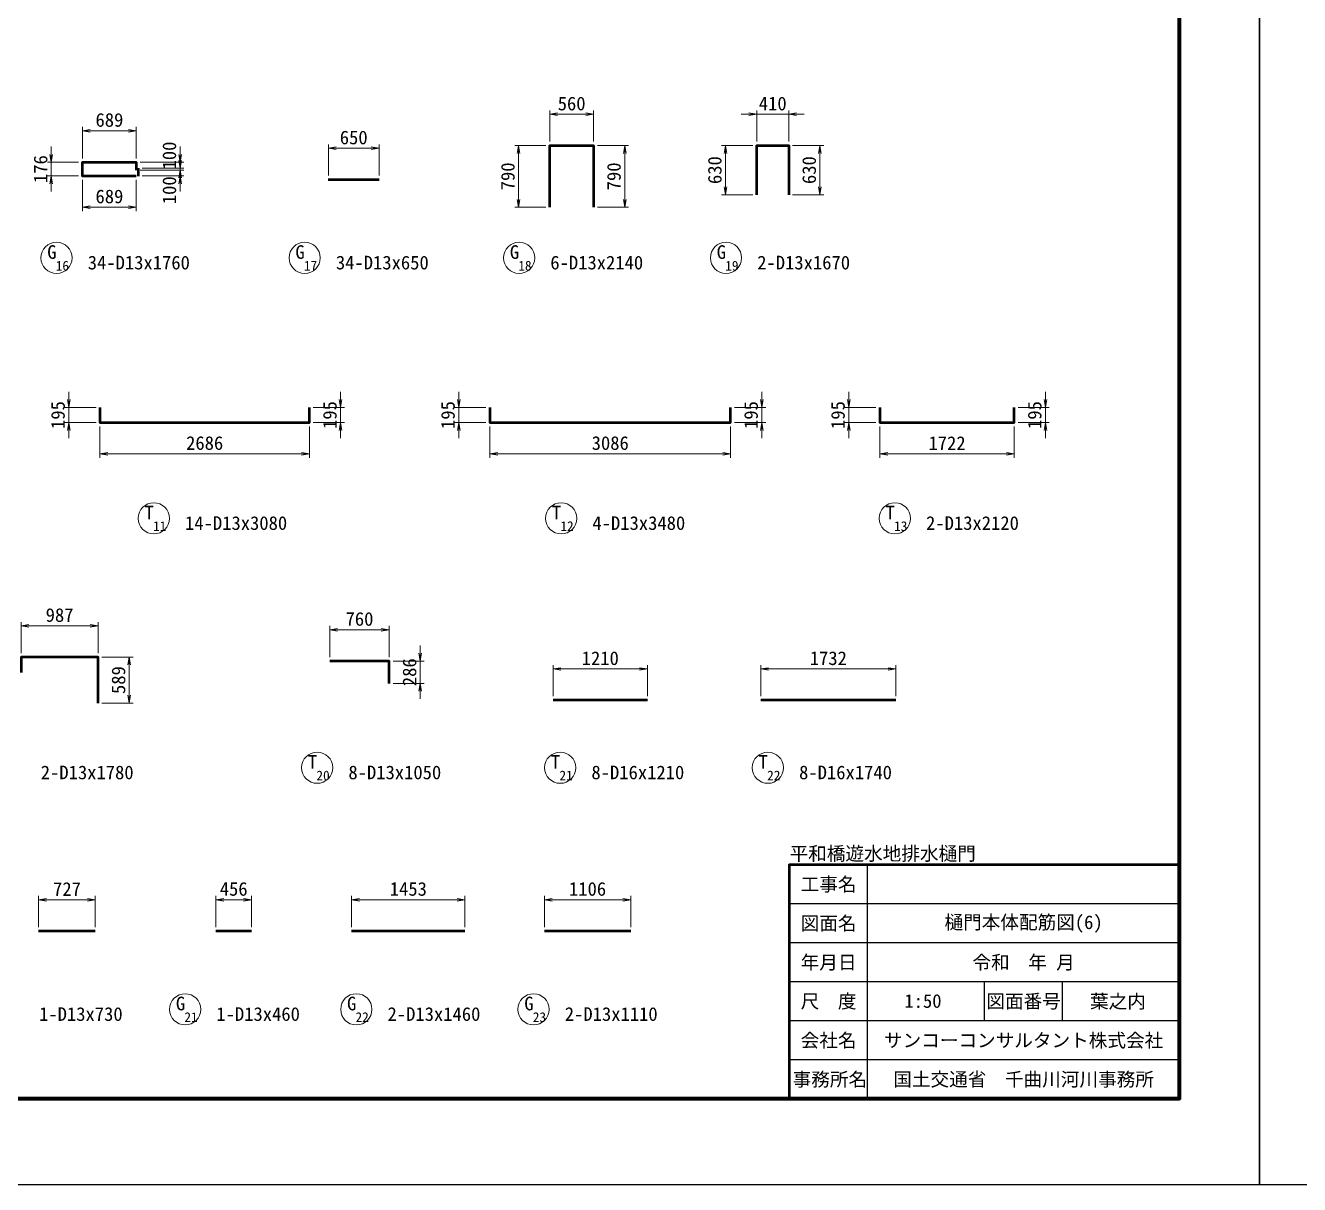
# Model space of a CAD drawing. Header units: millimetres. Extents: x 169470 to 758170, y -17820 to 11880.
# Drawn here: x 405948 to 422282, y -17820 to -2970 of the extents above; entities that cross this region are included whole.
import ezdxf
from ezdxf.enums import TextEntityAlignment as Align

# ---------------------------------------------------------------- set-up
doc = ezdxf.new("R2010")
doc.units = ezdxf.units.MM
doc.header["$LTSCALE"] = 50
doc.header["$PDSIZE"] = 300
doc.layers.get('Defpoints').update_dxf_attribs({"color": 151})
for name, color, linetype, lineweight in [('D-STR-DIM', 7, 'Continuous', 13), ('D-STR-HTXT', 7, 'Continuous', 13), ('D-STR-STR1', 2, 'Continuous', 50), ('D-STR-TXT', 7, 'Continuous', 13), ('D-TTL', 2, 'Continuous', 140), ('D-TTL-FRAM', 2, 'Continuous', 50), ('D-TTL-LINE', 7, 'Continuous', 25), ('D-TTL-TXT', 7, 'Continuous', 25)]:
    doc.layers.add(name, color=color, linetype=linetype, lineweight=lineweight)
doc.styles.add('MS ゴシック', font='MS Gothic.ttf')
doc.styles.add('YOKO_GOTHIC', font='MS Gothic.ttf')
doc.dimstyles.new('S50', dxfattribs={"dimscale": 50, "dimtxt": 3.5, "dimasz": 2, "dimexe": 1, "dimexo": 1, "dimgap": 1, "dimtad": 1, "dimdec": 0, "dimzin": 1, "dimdsep": 46, "dimtxsty": 'YOKO_GOTHIC', "dimblk": 'OPEN', "dimcen": 0, "dimclrd": 256, "dimclre": 256, "dimclrt": 256, "dimaunit": 1, "dimadec": 3, "dimazin": 0, "dimtfac": 1, "dimtdec": 0, "dimtix": 1, "dimtmove": 2, "dimatfit": 3, "dimldrblk": 'OPEN', "dimfxl": 1, "dimlwd": -1, "dimlwe": -1, "dimarcsym": 2})

# ---------------------------------------------------------------- blocks, each defined once
blk = doc.blocks.new('_Open')
at = {"color": 0, "linetype": 'ByBlock', "lineweight": -2}
for p, q in [((-1, 0.17), (0, 0)), ((-1, -0.17), (0, 0)), ((0, 0), (-1, 0))]:
    blk.add_line(p, q, dxfattribs=at)
blk = doc.blocks.new('*D3681')
at = {"layer": 'D-STR-DIM', "transparency": 16777216}
for p, q in [((409831, -4893), (409831, -4493)), ((409931, -4543), (410381, -4543)), ((410481, -4893), (410481, -4493))]:
    blk.add_line(p, q, dxfattribs=at)
at = {"layer": 'Defpoints', "color": 0, "transparency": 16777216}
for p in [(410481, -4543), (409831, -4943), (410481, -4943)]:
    blk.add_point(p, dxfattribs=at)
at = {"layer": 'D-STR-DIM', "transparency": 16777216, "xscale": 100, "yscale": 100, "zscale": 100, "rotation": 180}
blk.add_blockref('_Open', (409831, -4543), dxfattribs=at)
at = {"layer": 'D-STR-DIM', "transparency": 16777216, "xscale": 100, "yscale": 100, "zscale": 100}
blk.add_blockref('_Open', (410481, -4543), dxfattribs=at)
at = {"layer": 'D-STR-DIM', "transparency": 16777216, "insert": (410156, -4406), "char_height": 175, "attachment_point": 5, "style": 'YOKO_GOTHIC'}
blk.add_mtext('650', dxfattribs=at)
blk = doc.blocks.new('*D3686')
at = {"layer": 'D-STR-DIM', "transparency": 16777216}
for p, q in [((409850, -11063), (409850, -10663)), ((409950, -10713), (410510, -10713)), ((410610, -11063), (410610, -10663))]:
    blk.add_line(p, q, dxfattribs=at)
at = {"layer": 'Defpoints', "color": 0, "transparency": 16777216}
for p in [(410610, -10713), (409850, -11113), (410610, -11113)]:
    blk.add_point(p, dxfattribs=at)
at = {"layer": 'D-STR-DIM', "transparency": 16777216, "xscale": 100, "yscale": 100, "zscale": 100, "rotation": 180}
blk.add_blockref('_Open', (409850, -10713), dxfattribs=at)
at = {"layer": 'D-STR-DIM', "transparency": 16777216, "xscale": 100, "yscale": 100, "zscale": 100}
blk.add_blockref('_Open', (410610, -10713), dxfattribs=at)
at = {"layer": 'D-STR-DIM', "transparency": 16777216, "insert": (410230, -10575), "char_height": 175, "attachment_point": 5, "style": 'YOKO_GOTHIC'}
blk.add_mtext('760', dxfattribs=at)
blk = doc.blocks.new('*D3694')
at = {"layer": 'D-STR-DIM', "transparency": 16777216}
for p, q in [((406902, -8108), (406902, -8508)), ((409588, -8108), (409588, -8508)), ((407002, -8458), (409488, -8458))]:
    blk.add_line(p, q, dxfattribs=at)
at = {"layer": 'Defpoints', "color": 0, "transparency": 16777216}
for p in [(406902, -8058), (409588, -8058), (409588, -8458)]:
    blk.add_point(p, dxfattribs=at)
at = {"layer": 'D-STR-DIM', "transparency": 16777216, "xscale": 100, "yscale": 100, "zscale": 100, "rotation": 180}
blk.add_blockref('_Open', (406902, -8458), dxfattribs=at)
at = {"layer": 'D-STR-DIM', "transparency": 16777216, "xscale": 100, "yscale": 100, "zscale": 100}
blk.add_blockref('_Open', (409588, -8458), dxfattribs=at)
at = {"layer": 'D-STR-DIM', "transparency": 16777216, "insert": (408245, -8321), "char_height": 175, "attachment_point": 5, "style": 'YOKO_GOTHIC'}
blk.add_mtext('2686', dxfattribs=at)
blk = doc.blocks.new('*D3695')
at = {"layer": 'D-STR-DIM', "transparency": 16777216}
for p, q in [((411902, -8108), (411902, -8508)), ((414988, -8108), (414988, -8508)), ((412002, -8458), (414888, -8458))]:
    blk.add_line(p, q, dxfattribs=at)
at = {"layer": 'Defpoints', "color": 0, "transparency": 16777216}
for p in [(411902, -8058), (414988, -8058), (414988, -8458)]:
    blk.add_point(p, dxfattribs=at)
at = {"layer": 'D-STR-DIM', "transparency": 16777216, "xscale": 100, "yscale": 100, "zscale": 100, "rotation": 180}
blk.add_blockref('_Open', (411902, -8458), dxfattribs=at)
at = {"layer": 'D-STR-DIM', "transparency": 16777216, "xscale": 100, "yscale": 100, "zscale": 100}
blk.add_blockref('_Open', (414988, -8458), dxfattribs=at)
at = {"layer": 'D-STR-DIM', "transparency": 16777216, "insert": (413445, -8321), "char_height": 175, "attachment_point": 5, "style": 'YOKO_GOTHIC'}
blk.add_mtext('3086', dxfattribs=at)
blk = doc.blocks.new('*D3696')
at = {"layer": 'D-STR-DIM', "transparency": 16777216}
for p, q in [((416902, -8108), (416902, -8508)), ((418624, -8108), (418624, -8508)), ((417002, -8458), (418524, -8458))]:
    blk.add_line(p, q, dxfattribs=at)
at = {"layer": 'Defpoints', "color": 0, "transparency": 16777216}
for p in [(416902, -8058), (418624, -8058), (418624, -8458)]:
    blk.add_point(p, dxfattribs=at)
at = {"layer": 'D-STR-DIM', "transparency": 16777216, "xscale": 100, "yscale": 100, "zscale": 100, "rotation": 180}
blk.add_blockref('_Open', (416902, -8458), dxfattribs=at)
at = {"layer": 'D-STR-DIM', "transparency": 16777216, "xscale": 100, "yscale": 100, "zscale": 100}
blk.add_blockref('_Open', (418624, -8458), dxfattribs=at)
at = {"layer": 'D-STR-DIM', "transparency": 16777216, "insert": (417763, -8321), "char_height": 175, "attachment_point": 5, "style": 'YOKO_GOTHIC'}
blk.add_mtext('1722', dxfattribs=at)
blk = doc.blocks.new('*D3446')
at = {"layer": 'D-STR-DIM', "transparency": 16777216}
for p, q in [((405891, -11013), (405891, -10613)), ((406878, -11013), (406878, -10613)), ((406778, -10663), (405991, -10663))]:
    blk.add_line(p, q, dxfattribs=at)
at = {"layer": 'Defpoints', "color": 0, "transparency": 16777216}
for p in [(405891, -10663), (405891, -11063), (406878, -11063)]:
    blk.add_point(p, dxfattribs=at)
at = {"layer": 'D-STR-DIM', "transparency": 16777216, "xscale": 100, "yscale": 100, "zscale": 100, "rotation": 180}
blk.add_blockref('_Open', (405891, -10663), dxfattribs=at)
at = {"layer": 'D-STR-DIM', "transparency": 16777216, "xscale": 100, "yscale": 100, "zscale": 100}
blk.add_blockref('_Open', (406878, -10663), dxfattribs=at)
at = {"layer": 'D-STR-DIM', "transparency": 16777216, "insert": (406385, -10525), "char_height": 175, "attachment_point": 5, "style": 'YOKO_GOTHIC'}
blk.add_mtext('987', dxfattribs=at)
blk = doc.blocks.new('*D3457')
at = {"layer": 'D-STR-DIM', "transparency": 16777216}
for p, q in [((406502, -7763), (406502, -7663)), ((406852, -7863), (406452, -7863)), ((406502, -8058), (406502, -7863)), ((406852, -8058), (406452, -8058)), ((406502, -8158), (406502, -8258))]:
    blk.add_line(p, q, dxfattribs=at)
at = {"layer": 'Defpoints', "color": 0, "transparency": 16777216}
for p in [(406502, -7863), (406902, -7863), (406902, -8058)]:
    blk.add_point(p, dxfattribs=at)
at = {"layer": 'D-STR-DIM', "transparency": 16777216, "xscale": 100, "yscale": 100, "zscale": 100}
for p, rotation in [((406502, -7863), 270), ((406502, -8058), 90)]:
    blk.add_blockref('_Open', p, dxfattribs=dict(at, rotation=rotation))
at = {"layer": 'D-STR-DIM', "transparency": 16777216, "insert": (406365, -7961), "char_height": 175, "attachment_point": 5, "rotation": 90, "style": 'YOKO_GOTHIC'}
blk.add_mtext('195', dxfattribs=at)
blk = doc.blocks.new('*D3458')
at = {"layer": 'D-STR-DIM', "transparency": 16777216}
for p, q in [((411502, -7763), (411502, -7663)), ((411852, -7863), (411452, -7863)), ((411502, -8058), (411502, -7863)), ((411852, -8058), (411452, -8058)), ((411502, -8158), (411502, -8258))]:
    blk.add_line(p, q, dxfattribs=at)
at = {"layer": 'Defpoints', "color": 0, "transparency": 16777216}
for p in [(411502, -7863), (411902, -7863), (411902, -8058)]:
    blk.add_point(p, dxfattribs=at)
at = {"layer": 'D-STR-DIM', "transparency": 16777216, "xscale": 100, "yscale": 100, "zscale": 100}
for p, rotation in [((411502, -7863), 270), ((411502, -8058), 90)]:
    blk.add_blockref('_Open', p, dxfattribs=dict(at, rotation=rotation))
at = {"layer": 'D-STR-DIM', "transparency": 16777216, "insert": (411365, -7961), "char_height": 175, "attachment_point": 5, "rotation": 90, "style": 'YOKO_GOTHIC'}
blk.add_mtext('195', dxfattribs=at)
blk = doc.blocks.new('*D3459')
at = {"layer": 'D-STR-DIM', "transparency": 16777216}
for p, q in [((416502, -7763), (416502, -7663)), ((416852, -7863), (416452, -7863)), ((416502, -8058), (416502, -7863)), ((416852, -8058), (416452, -8058)), ((416502, -8158), (416502, -8258))]:
    blk.add_line(p, q, dxfattribs=at)
at = {"layer": 'Defpoints', "color": 0, "transparency": 16777216}
for p in [(416502, -7863), (416902, -7863), (416902, -8058)]:
    blk.add_point(p, dxfattribs=at)
at = {"layer": 'D-STR-DIM', "transparency": 16777216, "xscale": 100, "yscale": 100, "zscale": 100}
for p, rotation in [((416502, -7863), 270), ((416502, -8058), 90)]:
    blk.add_blockref('_Open', p, dxfattribs=dict(at, rotation=rotation))
at = {"layer": 'D-STR-DIM', "transparency": 16777216, "insert": (416365, -7961), "char_height": 175, "attachment_point": 5, "rotation": 90, "style": 'YOKO_GOTHIC'}
blk.add_mtext('195', dxfattribs=at)
blk = doc.blocks.new('*D3465')
at = {"layer": 'D-STR-DIM', "transparency": 16777216}
for p, q in [((406928, -11063), (407328, -11063)), ((407278, -11552), (407278, -11163)), ((406928, -11652), (407328, -11652))]:
    blk.add_line(p, q, dxfattribs=at)
at = {"layer": 'Defpoints', "color": 0, "transparency": 16777216}
for p in [(406878, -11063), (407278, -11063), (406878, -11652)]:
    blk.add_point(p, dxfattribs=at)
at = {"layer": 'D-STR-DIM', "transparency": 16777216, "xscale": 100, "yscale": 100, "zscale": 100}
for p, rotation in [((407278, -11063), 90), ((407278, -11652), 270)]:
    blk.add_blockref('_Open', p, dxfattribs=dict(at, rotation=rotation))
at = {"layer": 'D-STR-DIM', "transparency": 16777216, "insert": (407141, -11357), "char_height": 175, "attachment_point": 5, "rotation": 90, "style": 'YOKO_GOTHIC'}
blk.add_mtext('589', dxfattribs=at)
blk = doc.blocks.new('*D3466')
at = {"layer": 'D-STR-DIM', "transparency": 16777216}
for p, q in [((411010, -11013), (411010, -10913)), ((410660, -11113), (411060, -11113)), ((411010, -11399), (411010, -11113)), ((410660, -11399), (411060, -11399)), ((411010, -11499), (411010, -11599))]:
    blk.add_line(p, q, dxfattribs=at)
at = {"layer": 'Defpoints', "color": 0, "transparency": 16777216}
for p in [(410610, -11113), (411010, -11113), (410610, -11399)]:
    blk.add_point(p, dxfattribs=at)
at = {"layer": 'D-STR-DIM', "transparency": 16777216, "xscale": 100, "yscale": 100, "zscale": 100}
for p, rotation in [((411010, -11113), 270), ((411010, -11399), 90)]:
    blk.add_blockref('_Open', p, dxfattribs=dict(at, rotation=rotation))
at = {"layer": 'D-STR-DIM', "transparency": 16777216, "insert": (410872, -11256), "char_height": 175, "attachment_point": 5, "rotation": 90, "style": 'YOKO_GOTHIC'}
blk.add_mtext('286', dxfattribs=at)
blk = doc.blocks.new('*D3472')
at = {"layer": 'D-STR-DIM', "transparency": 16777216}
for p, q in [((409988, -7763), (409988, -7663)), ((409638, -7863), (410038, -7863)), ((409988, -8058), (409988, -7863)), ((409638, -8058), (410038, -8058)), ((409988, -8158), (409988, -8258))]:
    blk.add_line(p, q, dxfattribs=at)
at = {"layer": 'Defpoints', "color": 0, "transparency": 16777216}
for p in [(409588, -7863), (409988, -7863), (409588, -8058)]:
    blk.add_point(p, dxfattribs=at)
at = {"layer": 'D-STR-DIM', "transparency": 16777216, "xscale": 100, "yscale": 100, "zscale": 100}
for p, rotation in [((409988, -7863), 270), ((409988, -8058), 90)]:
    blk.add_blockref('_Open', p, dxfattribs=dict(at, rotation=rotation))
at = {"layer": 'D-STR-DIM', "transparency": 16777216, "insert": (409851, -7961), "char_height": 175, "attachment_point": 5, "rotation": 90, "style": 'YOKO_GOTHIC'}
blk.add_mtext('195', dxfattribs=at)
blk = doc.blocks.new('*D3473')
at = {"layer": 'D-STR-DIM', "transparency": 16777216}
for p, q in [((415388, -7763), (415388, -7663)), ((415038, -7863), (415438, -7863)), ((415388, -8058), (415388, -7863)), ((415038, -8058), (415438, -8058)), ((415388, -8158), (415388, -8258))]:
    blk.add_line(p, q, dxfattribs=at)
at = {"layer": 'Defpoints', "color": 0, "transparency": 16777216}
for p in [(414988, -7863), (415388, -7863), (414988, -8058)]:
    blk.add_point(p, dxfattribs=at)
at = {"layer": 'D-STR-DIM', "transparency": 16777216, "xscale": 100, "yscale": 100, "zscale": 100}
for p, rotation in [((415388, -7863), 270), ((415388, -8058), 90)]:
    blk.add_blockref('_Open', p, dxfattribs=dict(at, rotation=rotation))
at = {"layer": 'D-STR-DIM', "transparency": 16777216, "insert": (415251, -7961), "char_height": 175, "attachment_point": 5, "rotation": 90, "style": 'YOKO_GOTHIC'}
blk.add_mtext('195', dxfattribs=at)
blk = doc.blocks.new('*D3474')
at = {"layer": 'D-STR-DIM', "transparency": 16777216}
for p, q in [((419024, -7763), (419024, -7663)), ((418674, -7863), (419074, -7863)), ((419024, -8058), (419024, -7863)), ((418674, -8058), (419074, -8058)), ((419024, -8158), (419024, -8258))]:
    blk.add_line(p, q, dxfattribs=at)
at = {"layer": 'Defpoints', "color": 0, "transparency": 16777216}
for p in [(418624, -7863), (419024, -7863), (418624, -8058)]:
    blk.add_point(p, dxfattribs=at)
at = {"layer": 'D-STR-DIM', "transparency": 16777216, "xscale": 100, "yscale": 100, "zscale": 100}
for p, rotation in [((419024, -7863), 270), ((419024, -8058), 90)]:
    blk.add_blockref('_Open', p, dxfattribs=dict(at, rotation=rotation))
at = {"layer": 'D-STR-DIM', "transparency": 16777216, "insert": (418887, -7961), "char_height": 175, "attachment_point": 5, "rotation": 90, "style": 'YOKO_GOTHIC'}
blk.add_mtext('195', dxfattribs=at)
blk = doc.blocks.new('*D3500')
at = {"layer": 'D-STR-DIM', "transparency": 16777216}
for p, q in [((406279, -4622), (406279, -4522)), ((406629, -4722), (406229, -4722)), ((406279, -4898), (406279, -4722)), ((406629, -4898), (406229, -4898)), ((406279, -4998), (406279, -5098))]:
    blk.add_line(p, q, dxfattribs=at)
at = {"layer": 'Defpoints', "color": 0, "transparency": 16777216}
for p in [(406279, -4722), (406679, -4722), (406679, -4898)]:
    blk.add_point(p, dxfattribs=at)
at = {"layer": 'D-STR-DIM', "transparency": 16777216, "xscale": 100, "yscale": 100, "zscale": 100}
for p, rotation in [((406279, -4722), 270), ((406279, -4898), 90)]:
    blk.add_blockref('_Open', p, dxfattribs=dict(at, rotation=rotation))
at = {"layer": 'D-STR-DIM', "transparency": 16777216, "insert": (406142, -4810), "char_height": 175, "attachment_point": 5, "rotation": 90, "style": 'YOKO_GOTHIC'}
blk.add_mtext('176', dxfattribs=at)
blk = doc.blocks.new('*D3501')
at = {"layer": 'D-STR-DIM', "transparency": 16777216}
for p, q in [((406679, -4948), (406679, -5348)), ((407368, -4948), (407368, -5348)), ((407268, -5298), (406779, -5298))]:
    blk.add_line(p, q, dxfattribs=at)
at = {"layer": 'Defpoints', "color": 0, "transparency": 16777216}
for p in [(406679, -4898), (407368, -4898), (406679, -5298)]:
    blk.add_point(p, dxfattribs=at)
at = {"layer": 'D-STR-DIM', "transparency": 16777216, "xscale": 100, "yscale": 100, "zscale": 100, "rotation": 180}
blk.add_blockref('_Open', (406679, -5298), dxfattribs=at)
at = {"layer": 'D-STR-DIM', "transparency": 16777216, "xscale": 100, "yscale": 100, "zscale": 100}
blk.add_blockref('_Open', (407368, -5298), dxfattribs=at)
at = {"layer": 'D-STR-DIM', "transparency": 16777216, "insert": (407024, -5161), "char_height": 175, "attachment_point": 5, "style": 'YOKO_GOTHIC'}
blk.add_mtext('689', dxfattribs=at)
blk = doc.blocks.new('*D3502')
at = {"layer": 'D-STR-DIM', "transparency": 16777216}
for p, q in [((406679, -4672), (406679, -4269)), ((407268, -4319), (406779, -4319)), ((407368, -4672), (407368, -4269))]:
    blk.add_line(p, q, dxfattribs=at)
at = {"layer": 'Defpoints', "color": 0, "transparency": 16777216}
for p in [(406679, -4319), (406679, -4722), (407368, -4722)]:
    blk.add_point(p, dxfattribs=at)
at = {"layer": 'D-STR-DIM', "transparency": 16777216, "xscale": 100, "yscale": 100, "zscale": 100, "rotation": 180}
blk.add_blockref('_Open', (406679, -4319), dxfattribs=at)
at = {"layer": 'D-STR-DIM', "transparency": 16777216, "xscale": 100, "yscale": 100, "zscale": 100}
blk.add_blockref('_Open', (407368, -4319), dxfattribs=at)
at = {"layer": 'D-STR-DIM', "transparency": 16777216, "insert": (407024, -4181), "char_height": 175, "attachment_point": 5, "style": 'YOKO_GOTHIC'}
blk.add_mtext('689', dxfattribs=at)
blk = doc.blocks.new('*D3503')
at = {"layer": 'D-STR-DIM', "transparency": 16777216}
for p, q in [((407930, -4698), (407930, -4598)), ((407443, -4798), (407980, -4798)), ((407443, -4898), (407980, -4898)), ((407930, -4798), (407930, -4898)), ((407930, -4998), (407930, -5098))]:
    blk.add_line(p, q, dxfattribs=at)
at = {"layer": 'Defpoints', "color": 0, "transparency": 16777216}
for p in [(407393, -4798), (407393, -4898), (407930, -4898)]:
    blk.add_point(p, dxfattribs=at)
at = {"layer": 'D-STR-DIM', "transparency": 16777216, "xscale": 100, "yscale": 100, "zscale": 100}
for p, rotation in [((407930, -4798), 270), ((407930, -4898), 90)]:
    blk.add_blockref('_Open', p, dxfattribs=dict(at, rotation=rotation))
at = {"layer": 'D-STR-DIM', "transparency": 16777216, "insert": (407793, -5081), "char_height": 175, "attachment_point": 5, "rotation": 90, "style": 'YOKO_GOTHIC'}
blk.add_mtext('100', dxfattribs=at)
blk = doc.blocks.new('*D3504')
at = {"layer": 'D-STR-DIM', "transparency": 16777216}
for p, q in [((407930, -4622), (407930, -4522)), ((407418, -4722), (407980, -4722)), ((407930, -4722), (407930, -4822)), ((407418, -4822), (407980, -4822)), ((407930, -4922), (407930, -5022))]:
    blk.add_line(p, q, dxfattribs=at)
at = {"layer": 'Defpoints', "color": 0, "transparency": 16777216}
for p in [(407368, -4722), (407368, -4822), (407930, -4822)]:
    blk.add_point(p, dxfattribs=at)
at = {"layer": 'D-STR-DIM', "transparency": 16777216, "xscale": 100, "yscale": 100, "zscale": 100}
for p, rotation in [((407930, -4722), 270), ((407930, -4822), 90)]:
    blk.add_blockref('_Open', p, dxfattribs=dict(at, rotation=rotation))
at = {"layer": 'D-STR-DIM', "transparency": 16777216, "insert": (407793, -4636), "char_height": 175, "attachment_point": 5, "rotation": 90, "style": 'YOKO_GOTHIC'}
blk.add_mtext('100', dxfattribs=at)
blk = doc.blocks.new('*D3872')
at = {"layer": 'D-STR-DIM', "transparency": 16777216}
for p, q in [((406116, -14522), (406116, -14122)), ((406216, -14172), (406743, -14172)), ((406843, -14522), (406843, -14122))]:
    blk.add_line(p, q, dxfattribs=at)
at = {"layer": 'Defpoints', "color": 0, "transparency": 16777216}
for p in [(406843, -14172), (406116, -14572), (406843, -14572)]:
    blk.add_point(p, dxfattribs=at)
at = {"layer": 'D-STR-DIM', "transparency": 16777216, "xscale": 100, "yscale": 100, "zscale": 100, "rotation": 180}
blk.add_blockref('_Open', (406116, -14172), dxfattribs=at)
at = {"layer": 'D-STR-DIM', "transparency": 16777216, "xscale": 100, "yscale": 100, "zscale": 100}
blk.add_blockref('_Open', (406843, -14172), dxfattribs=at)
at = {"layer": 'D-STR-DIM', "transparency": 16777216, "insert": (406480, -14034), "char_height": 175, "attachment_point": 5, "style": 'YOKO_GOTHIC'}
blk.add_mtext('727', dxfattribs=at)
blk = doc.blocks.new('*D3886')
at = {"layer": 'D-STR-DIM', "transparency": 16777216}
for p, q in [((412670, -4458), (412670, -4058)), ((413230, -4458), (413230, -4058)), ((412770, -4108), (413130, -4108))]:
    blk.add_line(p, q, dxfattribs=at)
at = {"layer": 'Defpoints', "color": 0, "transparency": 16777216}
for p in [(413230, -4108), (412670, -4508), (413230, -4508)]:
    blk.add_point(p, dxfattribs=at)
at = {"layer": 'D-STR-DIM', "transparency": 16777216, "xscale": 100, "yscale": 100, "zscale": 100, "rotation": 180}
blk.add_blockref('_Open', (412670, -4108), dxfattribs=at)
at = {"layer": 'D-STR-DIM', "transparency": 16777216, "xscale": 100, "yscale": 100, "zscale": 100}
blk.add_blockref('_Open', (413230, -4108), dxfattribs=at)
at = {"layer": 'D-STR-DIM', "transparency": 16777216, "insert": (412950, -3971), "char_height": 175, "attachment_point": 5, "style": 'YOKO_GOTHIC'}
blk.add_mtext('560', dxfattribs=at)
blk = doc.blocks.new('*D4579')
at = {"layer": 'D-STR-DIM', "transparency": 16777216}
for p, q in [((413280, -4508), (413680, -4508)), ((413630, -4608), (413630, -5198)), ((413280, -5298), (413680, -5298))]:
    blk.add_line(p, q, dxfattribs=at)
at = {"layer": 'Defpoints', "color": 0, "transparency": 16777216}
for p in [(413230, -4508), (413230, -5298), (413630, -5298)]:
    blk.add_point(p, dxfattribs=at)
at = {"layer": 'D-STR-DIM', "transparency": 16777216, "xscale": 100, "yscale": 100, "zscale": 100}
for p, rotation in [((413630, -4508), 90), ((413630, -5298), 270)]:
    blk.add_blockref('_Open', p, dxfattribs=dict(at, rotation=rotation))
at = {"layer": 'D-STR-DIM', "transparency": 16777216, "insert": (413493, -4903), "char_height": 175, "attachment_point": 5, "rotation": 90, "style": 'YOKO_GOTHIC'}
blk.add_mtext('790', dxfattribs=at)
blk = doc.blocks.new('*D4580')
at = {"layer": 'D-STR-DIM', "transparency": 16777216}
for p, q in [((412620, -4508), (412220, -4508)), ((412270, -4608), (412270, -5198)), ((412620, -5298), (412220, -5298))]:
    blk.add_line(p, q, dxfattribs=at)
at = {"layer": 'Defpoints', "color": 0, "transparency": 16777216}
for p in [(412670, -4508), (412270, -5298), (412670, -5298)]:
    blk.add_point(p, dxfattribs=at)
at = {"layer": 'D-STR-DIM', "transparency": 16777216, "xscale": 100, "yscale": 100, "zscale": 100}
for p, rotation in [((412270, -4508), 90), ((412270, -5298), 270)]:
    blk.add_blockref('_Open', p, dxfattribs=dict(at, rotation=rotation))
at = {"layer": 'D-STR-DIM', "transparency": 16777216, "insert": (412133, -4903), "char_height": 175, "attachment_point": 5, "rotation": 90, "style": 'YOKO_GOTHIC'}
blk.add_mtext('790', dxfattribs=at)
blk = doc.blocks.new('*D3887')
at = {"layer": 'D-STR-DIM', "transparency": 16777216}
for p, q in [((415323, -4458), (415323, -4058)), ((415733, -4458), (415733, -4058)), ((415223, -4108), (415123, -4108)), ((415323, -4108), (415733, -4108)), ((415833, -4108), (415933, -4108))]:
    blk.add_line(p, q, dxfattribs=at)
at = {"layer": 'Defpoints', "color": 0, "transparency": 16777216}
for p in [(415733, -4108), (415323, -4508), (415733, -4508)]:
    blk.add_point(p, dxfattribs=at)
at = {"layer": 'D-STR-DIM', "transparency": 16777216, "xscale": 100, "yscale": 100, "zscale": 100}
blk.add_blockref('_Open', (415323, -4108), dxfattribs=at)
at = {"layer": 'D-STR-DIM', "transparency": 16777216, "xscale": 100, "yscale": 100, "zscale": 100, "rotation": 180}
blk.add_blockref('_Open', (415733, -4108), dxfattribs=at)
at = {"layer": 'D-STR-DIM', "transparency": 16777216, "insert": (415528, -3971), "char_height": 175, "attachment_point": 5, "style": 'YOKO_GOTHIC'}
blk.add_mtext('410', dxfattribs=at)
blk = doc.blocks.new('*D4581')
at = {"layer": 'D-STR-DIM', "transparency": 16777216}
for p, q in [((415783, -4508), (416183, -4508)), ((416133, -4608), (416133, -5038)), ((415783, -5138), (416183, -5138))]:
    blk.add_line(p, q, dxfattribs=at)
at = {"layer": 'Defpoints', "color": 0, "transparency": 16777216}
for p in [(415733, -4508), (415733, -5138), (416133, -5138)]:
    blk.add_point(p, dxfattribs=at)
at = {"layer": 'D-STR-DIM', "transparency": 16777216, "xscale": 100, "yscale": 100, "zscale": 100}
for p, rotation in [((416133, -4508), 90), ((416133, -5138), 270)]:
    blk.add_blockref('_Open', p, dxfattribs=dict(at, rotation=rotation))
at = {"layer": 'D-STR-DIM', "transparency": 16777216, "insert": (415996, -4823), "char_height": 175, "attachment_point": 5, "rotation": 90, "style": 'YOKO_GOTHIC'}
blk.add_mtext('630', dxfattribs=at)
blk = doc.blocks.new('*D4582')
at = {"layer": 'D-STR-DIM', "transparency": 16777216}
for p, q in [((415273, -4508), (414873, -4508)), ((414923, -4608), (414923, -5038)), ((415273, -5138), (414873, -5138))]:
    blk.add_line(p, q, dxfattribs=at)
at = {"layer": 'Defpoints', "color": 0, "transparency": 16777216}
for p in [(415323, -4508), (414923, -5138), (415323, -5138)]:
    blk.add_point(p, dxfattribs=at)
at = {"layer": 'D-STR-DIM', "transparency": 16777216, "xscale": 100, "yscale": 100, "zscale": 100}
for p, rotation in [((414923, -4508), 90), ((414923, -5138), 270)]:
    blk.add_blockref('_Open', p, dxfattribs=dict(at, rotation=rotation))
at = {"layer": 'D-STR-DIM', "transparency": 16777216, "insert": (414786, -4823), "char_height": 175, "attachment_point": 5, "rotation": 90, "style": 'YOKO_GOTHIC'}
blk.add_mtext('630', dxfattribs=at)
blk = doc.blocks.new('*D3925')
at = {"layer": 'D-STR-DIM', "transparency": 16777216}
for p, q in [((408389, -14522), (408389, -14122)), ((408489, -14172), (408745, -14172)), ((408845, -14522), (408845, -14122))]:
    blk.add_line(p, q, dxfattribs=at)
at = {"layer": 'Defpoints', "color": 0, "transparency": 16777216}
for p in [(408845, -14172), (408389, -14572), (408845, -14572)]:
    blk.add_point(p, dxfattribs=at)
at = {"layer": 'D-STR-DIM', "transparency": 16777216, "xscale": 100, "yscale": 100, "zscale": 100, "rotation": 180}
blk.add_blockref('_Open', (408389, -14172), dxfattribs=at)
at = {"layer": 'D-STR-DIM', "transparency": 16777216, "xscale": 100, "yscale": 100, "zscale": 100}
blk.add_blockref('_Open', (408845, -14172), dxfattribs=at)
at = {"layer": 'D-STR-DIM', "transparency": 16777216, "insert": (408617, -14034), "char_height": 175, "attachment_point": 5, "style": 'YOKO_GOTHIC'}
blk.add_mtext('456', dxfattribs=at)
blk = doc.blocks.new('*D3926')
at = {"layer": 'D-STR-DIM', "transparency": 16777216}
for p, q in [((410129, -14522), (410129, -14122)), ((410229, -14172), (411482, -14172)), ((411582, -14522), (411582, -14122))]:
    blk.add_line(p, q, dxfattribs=at)
at = {"layer": 'Defpoints', "color": 0, "transparency": 16777216}
for p in [(411582, -14172), (410129, -14572), (411582, -14572)]:
    blk.add_point(p, dxfattribs=at)
at = {"layer": 'D-STR-DIM', "transparency": 16777216, "xscale": 100, "yscale": 100, "zscale": 100, "rotation": 180}
blk.add_blockref('_Open', (410129, -14172), dxfattribs=at)
at = {"layer": 'D-STR-DIM', "transparency": 16777216, "xscale": 100, "yscale": 100, "zscale": 100}
blk.add_blockref('_Open', (411582, -14172), dxfattribs=at)
at = {"layer": 'D-STR-DIM', "transparency": 16777216, "insert": (410856, -14034), "char_height": 175, "attachment_point": 5, "style": 'YOKO_GOTHIC'}
blk.add_mtext('1453', dxfattribs=at)
blk = doc.blocks.new('*D3927')
at = {"layer": 'D-STR-DIM', "transparency": 16777216}
for p, q in [((412601, -14522), (412601, -14122)), ((412701, -14172), (413607, -14172)), ((413707, -14522), (413707, -14122))]:
    blk.add_line(p, q, dxfattribs=at)
at = {"layer": 'Defpoints', "color": 0, "transparency": 16777216}
for p in [(413707, -14172), (412601, -14572), (413707, -14572)]:
    blk.add_point(p, dxfattribs=at)
at = {"layer": 'D-STR-DIM', "transparency": 16777216, "xscale": 100, "yscale": 100, "zscale": 100, "rotation": 180}
blk.add_blockref('_Open', (412601, -14172), dxfattribs=at)
at = {"layer": 'D-STR-DIM', "transparency": 16777216, "xscale": 100, "yscale": 100, "zscale": 100}
blk.add_blockref('_Open', (413707, -14172), dxfattribs=at)
at = {"layer": 'D-STR-DIM', "transparency": 16777216, "insert": (413154, -14034), "char_height": 175, "attachment_point": 5, "style": 'YOKO_GOTHIC'}
blk.add_mtext('1106', dxfattribs=at)
blk = doc.blocks.new('*D3931')
at = {"layer": 'D-STR-DIM', "transparency": 16777216}
for p, q in [((412712, -11565), (412712, -11165)), ((412812, -11215), (413822, -11215)), ((413922, -11565), (413922, -11165))]:
    blk.add_line(p, q, dxfattribs=at)
at = {"layer": 'Defpoints', "color": 0, "transparency": 16777216}
for p in [(413922, -11215), (412712, -11615), (413922, -11615)]:
    blk.add_point(p, dxfattribs=at)
at = {"layer": 'D-STR-DIM', "transparency": 16777216, "xscale": 100, "yscale": 100, "zscale": 100, "rotation": 180}
blk.add_blockref('_Open', (412712, -11215), dxfattribs=at)
at = {"layer": 'D-STR-DIM', "transparency": 16777216, "xscale": 100, "yscale": 100, "zscale": 100}
blk.add_blockref('_Open', (413922, -11215), dxfattribs=at)
at = {"layer": 'D-STR-DIM', "transparency": 16777216, "insert": (413317, -11078), "char_height": 175, "attachment_point": 5, "style": 'YOKO_GOTHIC'}
blk.add_mtext('1210', dxfattribs=at)
blk = doc.blocks.new('*D3932')
at = {"layer": 'D-STR-DIM', "transparency": 16777216}
for p, q in [((415375, -11565), (415375, -11165)), ((415475, -11215), (417007, -11215)), ((417107, -11565), (417107, -11165))]:
    blk.add_line(p, q, dxfattribs=at)
at = {"layer": 'Defpoints', "color": 0, "transparency": 16777216}
for p in [(417107, -11215), (415375, -11615), (417107, -11615)]:
    blk.add_point(p, dxfattribs=at)
at = {"layer": 'D-STR-DIM', "transparency": 16777216, "xscale": 100, "yscale": 100, "zscale": 100, "rotation": 180}
blk.add_blockref('_Open', (415375, -11215), dxfattribs=at)
at = {"layer": 'D-STR-DIM', "transparency": 16777216, "xscale": 100, "yscale": 100, "zscale": 100}
blk.add_blockref('_Open', (417107, -11215), dxfattribs=at)
at = {"layer": 'D-STR-DIM', "transparency": 16777216, "insert": (416241, -11078), "char_height": 175, "attachment_point": 5, "style": 'YOKO_GOTHIC'}
blk.add_mtext('1732', dxfattribs=at)

msp = doc.modelspace()

# ---------------------------------------------------------------- linework, layer by layer
at = {"layer": 'D-STR-HTXT', "color": 6}
for centre in [(406346.08, -5947.81), (409527.6, -5947.81), (412276.53, -5947.81), (414929.17, -5947.81), (407994.78, -15575.83), (410189.53, -15575.83), (412462.13, -15575.83)]:
    msp.add_circle(centre, 200, dxfattribs=at)
at = {"layer": 'D-STR-HTXT'}
for centre in [(407593.52, -9285), (412816.1, -9285)]:
    msp.add_circle(centre, 200, dxfattribs=at)
at = {"layer": 'D-STR-HTXT', "color": 3}
for centre in [(417093.93, -9285), (409687.65, -12479.86), (412803.71, -12479.86), (415466.19, -12479.86)]:
    msp.add_circle(centre, 200, dxfattribs=at)
at = {"layer": 'D-STR-STR1'}
for p, q in [((413922.19, -11615.42), (412712.19, -11615.42)), ((417106.67, -11615.42), (415374.67, -11615.42))]:
    msp.add_line(p, q, dxfattribs=at)
for points in [[(412670.46, -5298.01), (412670.46, -4508.01), (413230.46, -4508.01), (413230.46, -5298.01)], [(415323.1, -5138.01), (415323.1, -4508.01), (415733.1, -4508.01), (415733.1, -5138.01)], [(407368.32, -4898.45), (406679.32, -4898.45), (406679.32, -4722.45), (407368.32, -4722.45), (407368.32, -4822.45)], [(407393.32, -4798.45), (407393.32, -4898.45)], [(409830.53, -4943.5), (410480.53, -4943.5)], [(406902.13, -7863.17), (406902.13, -8058.17), (409588.13, -8058.17), (409588.13, -7863.17)], [(411902.13, -7863.17), (411902.13, -8058.17), (414988.13, -8058.17), (414988.13, -7863.17)], [(416902.13, -7863.17), (416902.13, -8058.17), (418624.13, -8058.17), (418624.13, -7863.17)], [(406878.4, -11651.9), (406878.4, -11062.9), (405891.4, -11062.9), (405891.4, -11257.9)], [(410609.85, -11398.9), (410609.85, -11112.9), (409849.85, -11112.9)], [(406116.11, -14571.51), (406843.11, -14571.51)], [(408388.71, -14571.51), (408844.71, -14571.51)], [(410129.31, -14571.51), (411582.31, -14571.51)], [(412601.33, -14571.51), (413707.33, -14571.51)]]:
    msp.add_lwpolyline(points, dxfattribs=at)
at = {"layer": 'D-TTL'}
msp.add_lwpolyline([(380744.53, 10780), (380744.53, -16720), (420744.53, -16720), (420744.53, 10780)], close=True, dxfattribs=at)
at = {"layer": 'D-TTL-FRAM'}
msp.add_lwpolyline([(415744.53, -16720), (415744.53, -13720), (420744.53, -13720)], dxfattribs=at)
at = {"layer": 'D-TTL-LINE'}
for p, q in [((416744.53, -16720), (416744.53, -13720)), ((415744.53, -14220), (420744.53, -14220)), ((415744.53, -14720), (420744.53, -14720)), ((415744.53, -15220), (420744.53, -15220)), ((418244.53, -15720), (418244.53, -15220)), ((419244.53, -15720), (419244.53, -15220)), ((415744.53, -15720), (420744.53, -15720)), ((415744.53, -16220), (420744.53, -16220))]:
    msp.add_line(p, q, dxfattribs=at)
at = {"layer": 'Defpoints', "color": 1}
for points in [[(379719.53, 11880), (379719.53, -17820), (421769.53, -17820), (421769.53, 11880)], [(421769.53, 11880), (421769.53, -17820), (463819.53, -17820), (463819.53, 11880)]]:
    msp.add_lwpolyline(points, close=True, dxfattribs=at)

# ---------------------------------------------------------------- texts
at = {"layer": 'D-STR-TXT', "color": 6, "style": 'YOKO_GOTHIC'}
for s, height, p in [('G ', 175, (406346.08, -5872.81)), ('G ', 175, (409527.6, -5872.81)), ('G ', 175, (412276.53, -5872.81)), ('G ', 175, (414929.17, -5872.81)), ('16', 125, (406421.08, -6047.81)), ('17', 125, (409602.6, -6047.81)), ('18', 125, (412351.53, -6047.81)), ('19', 125, (415004.17, -6047.81)), ('G ', 175, (407994.78, -15500.83)), ('G ', 175, (410189.53, -15500.83)), ('G ', 175, (412462.13, -15500.83)), ('21', 125, (408069.78, -15675.83)), ('22', 125, (410264.53, -15675.83)), ('23', 125, (412537.13, -15675.83))]:
    msp.add_text(s, height=height, dxfattribs=at).set_placement(p, align=Align.MIDDLE_CENTER)
for s, p in [('34-D13x1760', (406746.08, -6147.81)), ('34-D13x650', (409927.6, -6147.81)), ('6-D13x2140', (412676.53, -6147.81)), ('2-D13x1670', (415329.17, -6147.81)), ('1-D13x730', (406122.18, -15775.83)), ('1-D13x460', (408394.78, -15775.83)), ('2-D13x1460', (410589.53, -15775.83)), ('2-D13x1110', (412862.13, -15775.83))]:
    msp.add_text(s, height=175, dxfattribs=at).set_placement(p, align=Align.BOTTOM_LEFT)
at = {"layer": 'D-STR-TXT', "style": 'YOKO_GOTHIC'}
for s, height, p in [('T ', 175, (407593.52, -9210)), ('T ', 175, (412816.1, -9210)), ('11', 125, (407668.52, -9385)), ('12', 125, (412891.1, -9385))]:
    msp.add_text(s, height=height, dxfattribs=at).set_placement(p, align=Align.MIDDLE_CENTER)
at = {"layer": 'D-STR-TXT', "color": 3, "style": 'YOKO_GOTHIC'}
for s, height, p in [('T ', 175, (417093.93, -9210)), ('13', 125, (417168.93, -9385)), ('T ', 175, (409687.65, -12404.86)), ('T ', 175, (412803.71, -12404.86)), ('T ', 175, (415466.19, -12404.86)), ('20', 125, (409762.65, -12579.86)), ('21', 125, (412878.71, -12579.86)), ('22', 125, (415541.19, -12579.86))]:
    msp.add_text(s, height=height, dxfattribs=at).set_placement(p, align=Align.MIDDLE_CENTER)
at = {"layer": 'D-STR-TXT', "style": 'YOKO_GOTHIC'}
for s, p in [('14-D13x3080', (407993.52, -9485)), ('4-D13x3480', (413216.1, -9485))]:
    msp.add_text(s, height=175, dxfattribs=at).set_placement(p, align=Align.BOTTOM_LEFT)
at = {"layer": 'D-STR-TXT', "color": 3, "style": 'YOKO_GOTHIC'}
for s, p in [('2-D13x2120', (417493.93, -9485)), ('2-D13x1780', (406143.8, -12679.86)), ('8-D13x1050', (410087.65, -12679.86)), ('8-D16x1210', (413203.71, -12679.86)), ('8-D16x1740', (415866.19, -12679.86))]:
    msp.add_text(s, height=175, dxfattribs=at).set_placement(p, align=Align.BOTTOM_LEFT)
at = {"layer": 'D-TTL-TXT', "style": 'MS ゴシック'}
msp.add_text('平和橋遊水地排水樋門', height=175, dxfattribs=at).set_placement((415744.53, -13720), align=Align.BOTTOM_LEFT)
for s, p in [('工事名', (416244.53, -13970)), ('図面名', (416244.53, -14470)), ('樋門本体配筋図(6)', (418744.53, -14470)), ('年月日', (416244.53, -14970)), ('令和  年 月', (418744.53, -14970)), ('尺\u3000度', (416244.53, -15470)), ('1:50', (417454.43, -15470)), ('図面番号', (418744.53, -15470)), ('葉之内', (419954.43, -15470)), ('会社名', (416244.53, -15970)), ('サンコーコンサルタント株式会社', (418744.53, -15970)), ('事務所名', (416260.6, -16470)), ('国土交通省\u3000千曲川河川事務所', (418744.53, -16470))]:
    msp.add_text(s, height=175, dxfattribs=at).set_placement(p, align=Align.MIDDLE)

# ---------------------------------------------------------------- dimensions: what is measured, and where the dimension line sits
at = {"layer": 'D-STR-DIM'}
for p1, p2, distance, picture, middle in [((412670.46, -4508.01), (413230.46, -4508.01), 400, '*D3886', (412950.46, -3970.51)), ((415323.1, -4508.01), (415733.1, -4508.01), 400, '*D3887', (415528.1, -3970.51)), ((407368.32, -4722.45), (406679.32, -4722.45), -403.88, '*D3502', (407023.82, -4181.07)), ((409830.53, -4943.5), (410480.53, -4943.5), 400, '*D3681', (410155.53, -4406)), ((406679.32, -4898.45), (406679.32, -4722.45), 400, '*D3500', (406141.82, -4810.45)), ((407368.32, -4898.45), (406679.32, -4898.45), 400, '*D3501', (407023.82, -5160.95)), ((406902.13, -8058.17), (406902.13, -7863.17), 400, '*D3457', (406364.63, -7960.67)), ((409588.13, -8058.17), (409588.13, -7863.17), -400, '*D3472', (409850.63, -7960.67)), ((411902.13, -8058.17), (411902.13, -7863.17), 400, '*D3458', (411364.63, -7960.67)), ((414988.13, -8058.17), (414988.13, -7863.17), -400, '*D3473', (415250.63, -7960.67)), ((416902.13, -8058.17), (416902.13, -7863.17), 400, '*D3459', (416364.63, -7960.67)), ((418624.13, -8058.17), (418624.13, -7863.17), -400, '*D3474', (418886.63, -7960.67)), ((406902.13, -8058.17), (409588.13, -8058.17), -400, '*D3694', (408245.13, -8320.67)), ((411902.13, -8058.17), (414988.13, -8058.17), -400, '*D3695', (413445.13, -8320.67)), ((416902.13, -8058.17), (418624.13, -8058.17), -400, '*D3696', (417763.13, -8320.67)), ((406878.4, -11062.9), (405891.4, -11062.9), -400, '*D3446', (406384.9, -10525.4)), ((409849.85, -11112.9), (410609.85, -11112.9), 400, '*D3686', (410229.85, -10575.4)), ((410609.85, -11398.9), (410609.85, -11112.9), -400, '*D3466', (410872.35, -11255.9)), ((406878.4, -11651.9), (406878.4, -11062.9), -400, '*D3465', (407140.9, -11357.4)), ((412712.19, -11615.42), (413922.19, -11615.42), 400, '*D3931', (413317.19, -11077.92)), ((415374.67, -11615.42), (417106.67, -11615.42), 400, '*D3932', (416240.67, -11077.92)), ((406116.11, -14571.51), (406843.11, -14571.51), 400, '*D3872', (406479.61, -14034.01)), ((408388.71, -14571.51), (408844.71, -14571.51), 400, '*D3925', (408616.71, -14034.01)), ((410129.31, -14571.51), (411582.31, -14571.51), 400, '*D3926', (410855.81, -14034.01)), ((412601.33, -14571.51), (413707.33, -14571.51), 400, '*D3927', (413154.33, -14034.01))]:
    dim = msp.add_aligned_dim(p1=p1, p2=p2, distance=distance, dimstyle='S50', dxfattribs=at)
    dim.commit()
    dim.dimension.update_dxf_attribs({"geometry": picture, "text_midpoint": middle})
for base, p1, p2, picture, middle in [((407930.31, -4822.45), (407368.32, -4722.45), (407368.32, -4822.45), '*D3504', (407792.81, -4636.34)), ((407930.31, -4898.45), (407393.32, -4798.45), (407393.32, -4898.45), '*D3503', (407792.81, -5080.94))]:
    dim = msp.add_linear_dim(base=base, p1=p1, p2=p2, angle=270, dimstyle='S50', dxfattribs=at)
    dim.commit()
    dim.dimension.update_dxf_attribs({"geometry": picture, "text_midpoint": middle, "dimtype": 161})
for base, p1, p2, picture, middle in [((412270.46, -5298.01), (412670.46, -4508.01), (412670.46, -5298.01), '*D4580', (412132.96, -4903.01)), ((413630.46, -5298.01), (413230.46, -4508.01), (413230.46, -5298.01), '*D4579', (413492.96, -4903.01)), ((414923.1, -5138.01), (415323.1, -4508.01), (415323.1, -5138.01), '*D4582', (414785.6, -4823.01)), ((416133.1, -5138.01), (415733.1, -4508.01), (415733.1, -5138.01), '*D4581', (415995.6, -4823.01))]:
    dim = msp.add_linear_dim(base=base, p1=p1, p2=p2, angle=90, dimstyle='S50', dxfattribs=at)
    dim.commit()
    dim.dimension.update_dxf_attribs({"geometry": picture, "text_midpoint": middle})

doc.saveas('drawing.dxf')
